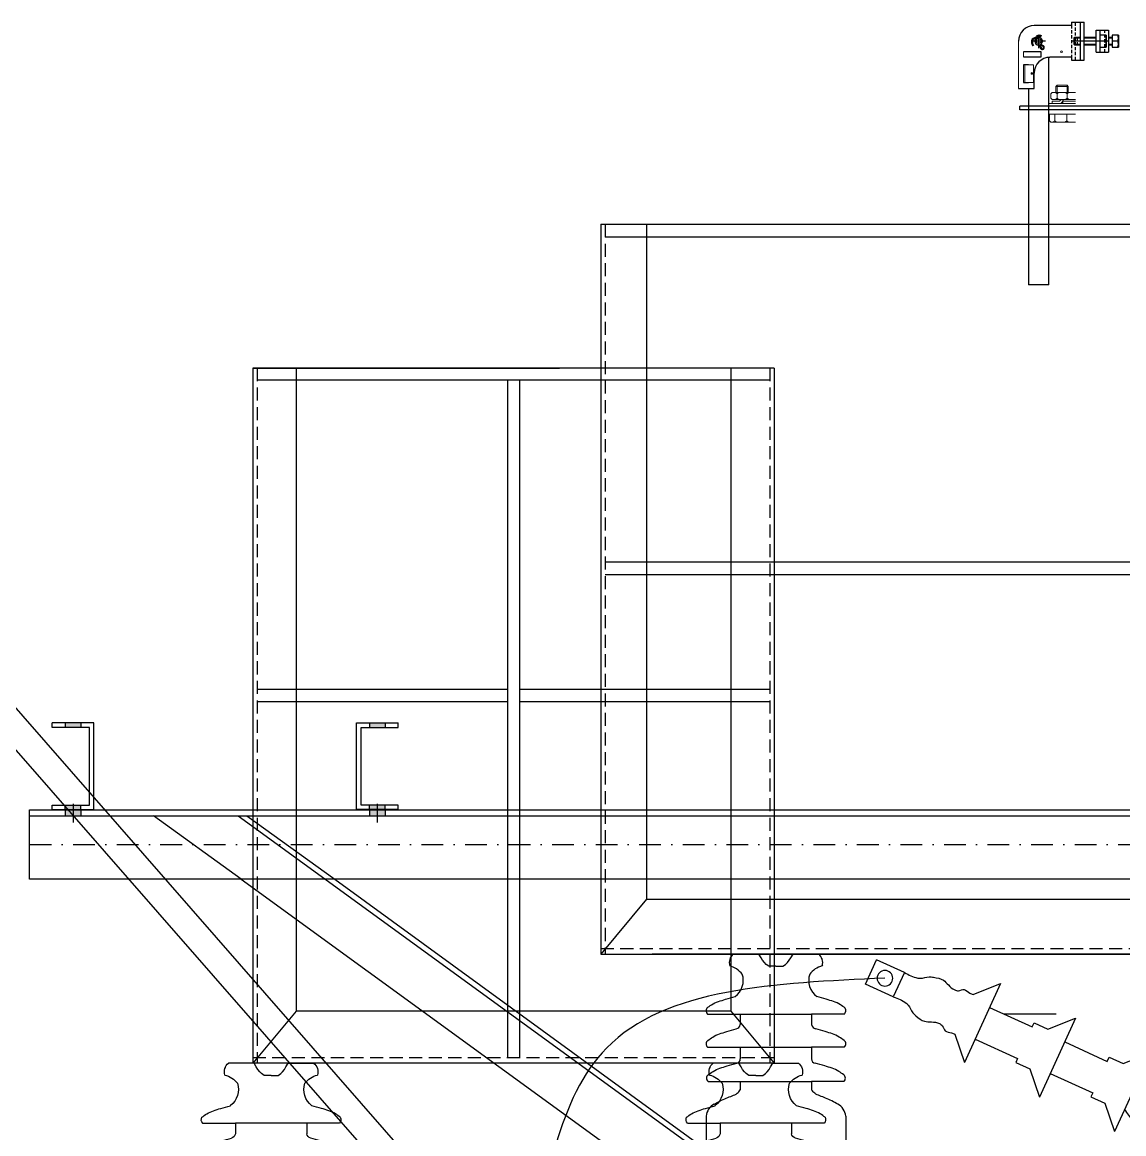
# Model space of a CAD drawing. Header units: metres. Extents: x -423681 to 482285, y -10923 to 168764.
# Drawn here: x -1456 to -188, y 898 to 2177 of the extents above; entities that cross this region are included whole.
import ezdxf

# ---------------------------------------------------------------- set-up
doc = ezdxf.new("R2010")
doc.units = ezdxf.units.M
for name, pattern in [('CENTER', [2, 1.25, -0.25, 0.25, -0.25]), ('DASHDOT', [1, 0.5, -0.25, 0, -0.25]), ('DASHED', [0.75, 0.5, -0.25]), ('HIDDEN', [0.375, 0.25, -0.125])]:
    doc.linetypes.add(name, pattern=pattern)
doc.layers.add('AUDIT_I_210928151137-0', color=6, linetype='Continuous', lineweight=20)
for name, color, linetype in [('BAO', 7, 'Continuous'), ('DANTRAM', 7, 'Continuous'), ('dt', 6, 'CENTER'), ('LOPHAN', 2, 'Continuous'), ('nd', 1, 'HIDDEN'), ('nm', 5, 'Continuous')]:
    doc.layers.add(name, color=color, linetype=linetype)
doc.linetypes.add('TRACKS', pattern='A,0.15,[130,ltypeshp.shx,S=0.25,R=0,X=0,Y=0],0.15', length=0.3)

# ---------------------------------------------------------------- blocks, each defined once
blk = doc.blocks.new('ssaaads')
at = {"color": 30}
for p, q in [((764154.7, -242113.1), (764154.7, -242077.8)), ((764154.7, -242077.8), (764185.4, -242077.8)), ((764185.4, -242113.1), (764185.4, -242077.8)), ((764185.4, -242113.1), (764154.7, -242113.1)), ((763752.1, -242157.3), (763764.9, -242129.3)), ((763797.1, -242144.1), (763764.9, -242129.3)), ((764542.4, -242144.1), (764574.5, -242129.3)), ((764587.3, -242157.3), (764574.5, -242129.3)), ((763797.1, -242144.1), (763784.2, -242172)), ((764542.4, -242144.1), (764555.2, -242172)), ((763784.2, -242172), (763752.1, -242157.3)), ((763907.7, -242156.8), (763866.1, -242247.5)), ((763876, -242169.4), (763907.7, -242156.8)), ((764463.4, -242169.4), (764431.7, -242156.8)), ((764431.7, -242156.8), (764473.3, -242247.5)), ((764555.2, -242172), (764587.3, -242157.3)), ((763895, -242184.3), (763943.9, -242206.7)), ((764444.4, -242184.3), (764395.5, -242206.7)), ((763943.9, -242206.7), (763946.1, -242202)), ((763946.1, -242202), (763962.2, -242209.3)), ((763993.9, -242196.7), (763952.4, -242287.4)), ((763962.2, -242209.3), (763993.9, -242196.7)), ((764144.9, -242195.5), (764120.2, -242219)), ((764195.2, -242195.5), (764219.9, -242219)), ((764377.2, -242209.3), (764345.5, -242196.7)), ((764345.5, -242196.7), (764387, -242287.4)), ((764393.3, -242202), (764377.2, -242209.3)), ((764395.5, -242206.7), (764393.3, -242202)), ((763855, -242215.2), (763866.1, -242247.5)), ((764484.4, -242215.2), (764473.3, -242247.5)), ((763878.4, -242220.6), (763927.3, -242243)), ((763981.4, -242223.9), (764030.3, -242246.3)), ((764219.9, -242219), (764120.2, -242219)), ((764149.8, -242219), (764149.8, -242272.8)), ((764189.6, -242219), (764189.6, -242272.8)), ((764358, -242223.9), (764309.1, -242246.3)), ((764461, -242220.6), (764412.1, -242243)), ((764080.3, -242236.2), (764038.8, -242326.9)), ((764048.6, -242248.9), (764080.3, -242236.2)), ((764290.8, -242248.9), (764259.1, -242236.2)), ((764259.1, -242236.2), (764300.6, -242326.9)), ((763927.3, -242243), (763925.1, -242247.7)), ((763925.1, -242247.7), (763941.2, -242255.1)), ((764030.3, -242246.3), (764032.5, -242241.5)), ((764032.5, -242241.5), (764048.6, -242248.9)), ((764306.9, -242241.5), (764290.8, -242248.9)), ((764309.1, -242246.3), (764306.9, -242241.5)), ((764414.3, -242247.7), (764398.2, -242255.1)), ((764412.1, -242243), (764414.3, -242247.7)), ((763941.2, -242255.1), (763952.4, -242287.4)), ((763964.8, -242260.1), (764013.7, -242282.5)), ((764374.6, -242260.1), (764325.7, -242282.5)), ((764398.2, -242255.1), (764387, -242287.4)), ((764149.8, -242272.8), (764144.5, -242272.8)), ((764144.5, -242272.8), (764144.5, -242290.5)), ((764189.6, -242272.8), (764194.9, -242272.8)), ((764194.9, -242272.8), (764194.9, -242290.5)), ((764013.7, -242282.5), (764011.5, -242287.3)), ((764011.5, -242287.3), (764027.6, -242294.6)), ((764144.5, -242290.5), (764119.8, -242314)), ((764194.9, -242290.5), (764219.6, -242314)), ((764327.9, -242287.3), (764311.8, -242294.6)), ((764325.7, -242282.5), (764327.9, -242287.3)), ((764027.6, -242294.6), (764038.8, -242326.9)), ((764311.8, -242294.6), (764300.6, -242326.9)), ((764219.6, -242314), (764119.8, -242314)), ((764149.8, -242314), (764149.8, -242367.8)), ((764189.6, -242314), (764189.6, -242367.8)), ((764149.8, -242367.8), (764144.5, -242367.8)), ((764189.6, -242367.8), (764194.9, -242367.8)), ((764144.9, -242466.4), (764125, -242481.1)), ((764155.5, -242467.5), (764136.5, -242483.5)), ((764183.9, -242467.5), (764202.9, -242483.5)), ((764194.5, -242466.4), (764214.4, -242481.1)), ((764125, -242481.1), (764144.5, -242481.7)), ((764136.5, -242483.5), (764155.9, -242482.9)), ((764202.9, -242483.5), (764183.5, -242482.9)), ((764214.4, -242481.1), (764194.9, -242481.7)), ((764145, -242554.1), (764103.2, -242598.3)), ((764145, -242554.1), (764103.2, -242598.3)), ((764145, -242554.1), (764194.4, -242554.1)), ((764194.4, -242554.1), (764145, -242554.1)), ((764194.4, -242554.1), (764236.2, -242598.3)), ((764194.4, -242554.1), (764236.2, -242598.3)), ((764103.2, -242598.3), (764103.2, -242661.2)), ((764103.2, -242598.3), (764103.2, -242661.2)), ((764236.2, -242598.3), (764236.2, -242661.2)), ((764236.2, -242598.3), (764236.2, -242661.2)), ((764103.2, -242661.2), (764099.5, -242670)), ((764103.2, -242661.2), (764099.5, -242670)), ((764236.2, -242661.2), (764239.9, -242670)), ((764236.2, -242661.2), (764239.9, -242670)), ((764099.5, -242670), (764099.5, -242699.2)), ((764099.5, -242670), (764099.5, -242699.2)), ((764239.9, -242670), (764239.9, -242699.2)), ((764239.9, -242670), (764239.9, -242699.2)), ((764099.5, -242699.2), (764110.4, -242699.2)), ((764099.5, -242699.2), (764110.4, -242699.2)), ((764110.4, -242699.2), (764229, -242699.2)), ((764229, -242699.2), (764110.4, -242699.2)), ((764239.9, -242699.2), (764229, -242699.2)), ((764239.9, -242699.2), (764229, -242699.2))]:
    blk.add_line(p, q, dxfattribs=at)
for centre in [(764170.1, -242095.5), (763774.6, -242150.7), (764564.8, -242150.7)]:
    blk.add_circle(centre, 8.95, dxfattribs=at)
for points, knots in [([(764154.7, -242113.1), (764155.1, -242118.7), (764155.5, -242125.3), (764152.6, -242135), (764147.4, -242139.2), (764145.2, -242148), (764142.7, -242156.5), (764147, -242165.4), (764149.3, -242172.4), (764148.2, -242179.4), (764142, -242183.6), (764145.5, -242190.2), (764145.1, -242194.1), (764144.9, -242195.5)], [0, 0, 0, 0, 16.503905, 19.584289, 29.853915, 34.987918, 46.787508, 54.694613, 64.021993, 68.347885, 75.125882, 82.683191, 86.809498, 86.809498, 86.809498, 86.809498]), ([(764185.4, -242113.1), (764185.1, -242118.7), (764184.6, -242125.3), (764187.5, -242135), (764192.7, -242139.2), (764195, -242148), (764197.4, -242156.5), (764193.1, -242165.4), (764190.8, -242172.4), (764191.9, -242179.4), (764198.1, -242183.6), (764194.6, -242190.2), (764195.1, -242194.1), (764195.2, -242195.5)], [0, 0, 0, 0, 16.503905, 19.584289, 29.853915, 34.987918, 46.787508, 54.694613, 64.021993, 68.347885, 75.125882, 82.683191, 86.809498, 86.809498, 86.809498, 86.809498]), ([(763797.1, -242144.1), (763802, -242146.7), (763807.8, -242149.9), (763817.8, -242151.2), (763823.7, -242148.2), (763832.7, -242149.9), (763841.4, -242151.2), (763847.8, -242158.9), (763853.1, -242163.8), (763860, -242165.7), (763866.4, -242161.9), (763871, -242167.8), (763874.7, -242169), (763876, -242169.4)], [0, 0, 0, 0, 16.503905, 19.584289, 29.853915, 34.987918, 46.787508, 54.694613, 64.021993, 68.347885, 75.125882, 82.683191, 86.809498, 86.809498, 86.809498, 86.809498]), ([(764542.4, -242144.1), (764537.4, -242146.7), (764531.6, -242149.9), (764521.6, -242151.2), (764515.7, -242148.2), (764506.7, -242149.9), (764498, -242151.2), (764491.6, -242158.9), (764486.3, -242163.8), (764479.4, -242165.7), (764473, -242161.9), (764468.4, -242167.8), (764464.7, -242169), (764463.4, -242169.4)], [0, 0, 0, 0, 16.503905, 19.584289, 29.853915, 34.987918, 46.787508, 54.694613, 64.021993, 68.347885, 75.125882, 82.683191, 86.809498, 86.809498, 86.809498, 86.809498]), ([(763784.2, -242172), (763789.5, -242174), (763795.6, -242176.3), (763803.2, -242183), (763804.9, -242189.5), (763812, -242195.2), (763818.6, -242201), (763828.6, -242200.7), (763835.8, -242201.6), (763841.7, -242205.5), (763843, -242212.9), (763850.5, -242212.5), (763853.8, -242214.5), (763855, -242215.2)], [0, 0, 0, 0, 16.503905, 19.584289, 29.853915, 34.987918, 46.787508, 54.694613, 64.021993, 68.347885, 75.125882, 82.683191, 86.809498, 86.809498, 86.809498, 86.809498]), ([(764555.2, -242172), (764549.9, -242174), (764543.8, -242176.3), (764536.2, -242183), (764534.5, -242189.5), (764527.4, -242195.2), (764520.8, -242201), (764510.8, -242200.7), (764503.6, -242201.6), (764497.7, -242205.5), (764496.4, -242212.9), (764488.9, -242212.5), (764485.6, -242214.5), (764484.4, -242215.2)], [0, 0, 0, 0, 16.503905, 19.584289, 29.853915, 34.987918, 46.787508, 54.694613, 64.021993, 68.347885, 75.125882, 82.683191, 86.809498, 86.809498, 86.809498, 86.809498]), ([(764068.7, -242261.6), (764085.2, -242283.6), (764139.9, -242361.4), (764176.2, -242411.1), (764188, -242480.2), (764190.4, -242526.1), (764190.6, -242554.1)], [0, 0, 0, 0, 49.856645, 119.034045, 180.781689, 256.504116, 256.504116, 256.504116, 256.504116]), ([(764270.7, -242261.6), (764254.2, -242283.6), (764199.5, -242361.4), (764163.2, -242411.1), (764151.4, -242480.2), (764149, -242526.1), (764148.8, -242554.1)], [0, 0, 0, 0, 49.856645, 119.034045, 180.781689, 256.504116, 256.504116, 256.504116, 256.504116]), ([(764050.3, -242301.7), (764053.3, -242306.1), (764056.3, -242310.4), (764061.9, -242318.3), (764064.4, -242321.9), (764068.5, -242327.7), (764102.2, -242375.2), (764104.5, -242378.4), (764105.2, -242379.4), (764106.6, -242381.5), (764107.3, -242382.5), (764109.5, -242385.5), (764110.9, -242387.4), (764114.9, -242393.2), (764117.6, -242397), (764122.5, -242404.4), (764124.8, -242408), (764129, -242415.1), (764130.9, -242418.5), (764133.1, -242423), (764133.7, -242424.1), (764134.6, -242426.1), (764135, -242427), (764135.6, -242428.4), (764135.9, -242429), (764136.3, -242430), (764136.5, -242430.5), (764136.9, -242431.4), (764137.1, -242431.9), (764137.6, -242433.4), (764138, -242434.4), (764139, -242437.4), (764139.7, -242439.5), (764141.5, -242445.9), (764142.6, -242450.4), (764144.5, -242459.8), (764145.3, -242464.7), (764146.3, -242471.9), (764146.6, -242474), (764147.1, -242477.4), (764147.2, -242478.6), (764147.6, -242482.4), (764147.9, -242484.9), (764148.4, -242489.9), (764148.7, -242492.5), (764149.4, -242500), (764149.8, -242505.1), (764150.8, -242520.2), (764151.2, -242530.4), (764151.6, -242545.1), (764151.6, -242549.6), (764151.7, -242554.1)], [19.221874, 19.221874, 19.221874, 19.221874, 45.606508, 45.606508, 67.21882, 67.21882, 80.420944, 80.420944, 86.529015, 86.529015, 92.637087, 92.637087, 104.853231, 104.853231, 129.285519, 129.285519, 153.717806, 153.717806, 178.150094, 178.150094, 186.32468, 186.32468, 192.861047, 192.861047, 197.148528, 197.148528, 200.748647, 200.748647, 204.348767, 204.348767, 211.549006, 211.549006, 225.949485, 225.949485, 254.27256, 254.27256, 282.595634, 282.595634, 294.279768, 294.279768, 300.975445, 300.975445, 314.3668, 314.3668, 327.758154, 327.758154, 354.540864, 354.540864, 408.106282, 408.106282, 431.532673, 431.532673, 431.532673, 431.532673]), ([(764289.1, -242301.7), (764286.1, -242306.1), (764283.1, -242310.4), (764277.5, -242318.3), (764275, -242321.9), (764270.9, -242327.7), (764237.2, -242375.2), (764234.9, -242378.4), (764234.2, -242379.4), (764232.8, -242381.5), (764232.1, -242382.5), (764229.9, -242385.5), (764228.5, -242387.4), (764224.5, -242393.2), (764221.8, -242397), (764216.9, -242404.4), (764214.6, -242408), (764210.4, -242415.1), (764208.5, -242418.5), (764206.3, -242423), (764205.7, -242424.1), (764204.8, -242426.1), (764204.4, -242427), (764203.8, -242428.4), (764203.5, -242429), (764203.1, -242430), (764202.9, -242430.5), (764202.5, -242431.4), (764202.3, -242431.9), (764201.8, -242433.4), (764201.4, -242434.4), (764200.4, -242437.4), (764199.7, -242439.5), (764197.9, -242445.9), (764196.8, -242450.4), (764194.9, -242459.8), (764194.1, -242464.7), (764193.1, -242471.9), (764192.8, -242474), (764192.3, -242477.4), (764192.2, -242478.6), (764191.8, -242482.4), (764191.5, -242484.9), (764191, -242489.9), (764190.7, -242492.5), (764190, -242500), (764189.6, -242505.1), (764188.6, -242520.2), (764188.2, -242530.4), (764187.8, -242545.1), (764187.8, -242549.6), (764187.7, -242554.1)], [19.221874, 19.221874, 19.221874, 19.221874, 45.606508, 45.606508, 67.21882, 67.21882, 80.420944, 80.420944, 86.529015, 86.529015, 92.637087, 92.637087, 104.853231, 104.853231, 129.285519, 129.285519, 153.717806, 153.717806, 178.150094, 178.150094, 186.32468, 186.32468, 192.861047, 192.861047, 197.148528, 197.148528, 200.748647, 200.748647, 204.348767, 204.348767, 211.549006, 211.549006, 225.949485, 225.949485, 254.27256, 254.27256, 282.595634, 282.595634, 294.279768, 294.279768, 300.975445, 300.975445, 314.3668, 314.3668, 327.758154, 327.758154, 354.540864, 354.540864, 408.106282, 408.106282, 431.532673, 431.532673, 431.532673, 431.532673])]:
    blk.add_open_spline(points, degree=3, knots=knots, dxfattribs=at)
blk = doc.blocks.new('SUKP35_CHIA_PHA')
at = {"color": 1, "ltscale": 250}
blk.add_open_spline([(-462.9, 1077), (-589.3, 1071.4), (-818.6, 1061.4), (-854.6, 841.1), (-870.7, 742.2)], degree=3, knots=[0, 0, 0, 0, 330.396855, 599.215924, 599.215924, 599.215924, 599.215924], dxfattribs=at)
at = {"xscale": -1}
blk.add_blockref('ssaaads', (764101.9, 243227.6), dxfattribs=at)
blk = doc.blocks.new('Su')
h = blk.add_hatch()
h.set_pattern_fill('ANSI31', color=9, scale=50, angle=330, style=0)
h.set_pattern_definition([(15, (285152.72, 989811.7853), (-1.61761903, 6.037036414), [])])
h.paths.add_polyline_path([(12, -19.9), (12, -7), (12, 40), (-12, 40), (-12, -7), (-12, -19.9), (-12, -87.1), (0, -87.1), (12, -87.1)])
at = {"color": 7}
for p, q in [((-47, 318.9), (47, 318.9)), ((-47, 275.3), (47, 275.3)), ((-47, 230.1), (47, 230.1)), ((-48, 119.3), (48, 119.3)), ((-18.7, 112.9), (18.7, 112.9)), ((-18.7, 52.9), (18.7, 52.9)), ((-12, 40), (12, 40))]:
    blk.add_line(p, q, dxfattribs=at)
for points in [[(0, 381.9), (-9.2, 381.9), (-12.7, 384.2), (-15, 386.6), (-17.6, 389.7), (-19.5, 393.1), (-22.5, 397.9), (-56.1, 397.9)], [(0, 381.9), (9.2, 381.9), (12.7, 384.2), (15, 386.6), (17.6, 389.7), (19.5, 393.1), (22.5, 397.9), (56.1, 397.9)], [(-61.2, 383.2), (-61, 382.3)], [(-60.7, 391.7), (-61, 391)], [(60.7, 391.7), (61, 391)], [(61.2, 383.2), (61, 382.3)], [(-90.2, 318.9), (-47, 318.9), (-47, 304.9)], [(90.2, 318.9), (47, 318.9), (47, 304.9)], [(-90.1, 275.3), (-47, 275.3), (-47, 259.7)], [(90.1, 275.3), (47, 275.3), (47, 259.7)], [(-89.9, 230.5), (-89.5, 230.1), (-47, 230.1), (-47, 218.9)], [(89.9, 230.5), (89.5, 230.1), (47, 230.1), (47, 218.9)], [(-92.1, 184.4), (-92.1, 184.4), (-92.1, 119.3), (-48, 119.3), (-48, 112.9), (-18.7, 112.9), (-18.7, 52.9), (-27.4, 47.3), (-27.4, 40), (-12, 40), (-12, -7), (-12, -7), (-12, -19.9), (-12, -19.9), (-12, -87.1), (0, -87.1)], [(92.1, 184.4), (92.1, 184.4), (92.1, 119.3), (48, 119.3), (48, 112.9), (18.7, 112.9), (18.7, 52.9), (27.4, 47.3), (27.4, 40), (12, 40), (12, -7), (12, -7), (12, -19.9), (12, -19.9), (12, -87.1), (0, -87.1)]]:
    blk.add_lwpolyline(points, dxfattribs=at)
for centre, radius, start, end in [((-47.4, 386.7), 14.2, 127.5364, 197.6521), ((47.4, 386.7), 14.2, 342.3479, 52.4636), ((-68.3, 353.1), 30.1, 37.5167, 75.9481), ((68.3, 353.1), 30.1, 104.0519, 142.4833), ((-69.7, 363.2), 26.6, 306.7977, 18.1381), ((69.7, 363.2), 26.6, 161.8619, 233.2023), ((-85.6, 323.5), 6.43, 150.8568, 225.4454), ((85.6, 323.5), 6.43, 314.5546, 29.1432), ((-54.1, 306.3), 7.24, 284.5624, 349.4191), ((54.1, 306.3), 7.24, 190.5809, 255.4376), ((-86.7, 279.5), 5.41, 125.5629, 231.3178), ((86.7, 279.5), 5.41, 308.6822, 54.4371), ((-52.8, 259.8), 5.83, 280.47, 359.5054), ((52.8, 259.8), 5.83, 180.4946, 259.53), ((-86.1, 234.3), 5.41, 125.5629, 231.3178), ((86.1, 234.3), 5.41, 308.6822, 54.4371), ((-71.7, 182.2), 20.5, 118.9215, 173.6295), ((71.7, 182.2), 20.5, 6.3705, 61.0785)]:
    blk.add_arc(centre, radius, start, end, dxfattribs=at)
for points, knots in [([(-91.3, 326.6), (-89.2, 328.2), (-81.8, 333.9), (-68.4, 337.7), (-57.9, 340.7), (-53.7, 341.9)], [0, 0, 0, 0, 7.884741, 27.727513, 40.817824, 40.817824, 40.817824, 40.817824]), ([(91.3, 326.6), (89.2, 328.2), (81.8, 333.9), (68.4, 337.7), (57.9, 340.7), (53.7, 341.9)], [0, 0, 0, 0, 7.884741, 27.727513, 40.817824, 40.817824, 40.817824, 40.817824]), ([(-89.8, 283.9), (-87.7, 285.6), (-80.4, 291.3), (-67, 295.1), (-56.5, 298.1), (-52.3, 299.2)], [0, 0, 0, 0, 7.916254, 27.759026, 40.849337, 40.849337, 40.849337, 40.849337]), ([(89.8, 283.9), (87.7, 285.6), (80.4, 291.3), (67, 295.1), (56.5, 298.1), (52.3, 299.2)], [0, 0, 0, 0, 7.916254, 27.759026, 40.849337, 40.849337, 40.849337, 40.849337]), ([(-89.3, 238.7), (-87.2, 240.3), (-79.8, 246), (-66.5, 249.9), (-55.9, 252.8), (-51.7, 254)], [0, 0, 0, 0, 7.916254, 27.759026, 40.849337, 40.849337, 40.849337, 40.849337]), ([(89.3, 238.7), (87.2, 240.3), (79.8, 246), (66.5, 249.9), (55.9, 252.8), (51.7, 254)], [0, 0, 0, 0, 7.916254, 27.759026, 40.849337, 40.849337, 40.849337, 40.849337]), ([(-81.6, 200.1), (-76.3, 203), (-68.6, 207.2), (-60.3, 210.2), (-57.7, 211.1)], [0, 0, 0, 0, 18.059535, 26.330466, 26.330466, 26.330466, 26.330466]), ([(-57.7, 211.1), (-55.3, 212), (-51.1, 213.8), (-48.3, 217.3), (-47, 218.9)], [0, 0, 0, 0, 7.432946, 13.42364, 13.42364, 13.42364, 13.42364]), ([(57.7, 211.1), (55.3, 212), (51.1, 213.8), (48.3, 217.3), (47, 218.9)], [0, 0, 0, 0, 7.432946, 13.42364, 13.42364, 13.42364, 13.42364]), ([(81.6, 200.1), (76.3, 203), (68.6, 207.2), (60.3, 210.2), (57.7, 211.1)], [0, 0, 0, 0, 18.059535, 26.330466, 26.330466, 26.330466, 26.330466])]:
    blk.add_open_spline(points, degree=3, knots=knots, dxfattribs=at)
blk = doc.blocks.new('Chỗ thao tác CD (loại đơn)')
at = {"layer": 'BAO', "color": 8, "linetype": 'DASHED', "ltscale": 30}
for p, q in [((-784.7, 1944.8), (-784.7, 1104.8)), ((-789.9, 1111.1), (827.1, 1111.1))]:
    blk.add_line(p, q, dxfattribs=at)
at = {"layer": 'DANTRAM', "color": 1}
for p, q in [((-789.9, 1944.8), (827.1, 1944.8)), ((-784.7, 1930.1), (821.8, 1930.1)), ((-784.7, 1556.3), (11.2, 1556.3)), ((-784.7, 1541.6), (11.2, 1541.6))]:
    blk.add_line(p, q, dxfattribs=at)
at = {"layer": 'DANTRAM'}
for p, q in [((-789.9, 1944.8), (-789.9, 1104.8)), ((-789.9, 1944.8), (-789.9, 1104.8)), ((-737.4, 1944.8), (-737.4, 1167.8)), ((-737.4, 1944.8), (-737.4, 1167.8)), ((-737.4, 1167.8), (774.6, 1167.8)), ((-789.9, 1104.8), (827.1, 1104.8))]:
    blk.add_line(p, q, dxfattribs=at)
at = {"layer": 'DANTRAM', "linetype": 'Continuous'}
blk.add_line((612.9, 1104.8), (-730.8, 1104.8), dxfattribs=at)
at = {"layer": 'LOPHAN', "linetype": 'TRACKS'}
blk.add_line((-737.4, 1167.8), (-789.9, 1104.8), dxfattribs=at)
at = {"ltscale": 125, "xscale": 0.8731800000064533, "yscale": 0.8731800000064533, "zscale": 0.8731800000064533}
blk.add_blockref('Su', (-588.3, 757.3), dxfattribs=at)
blk = doc.blocks.new('TUBV_NHANH')
blk.add_blockref('Chỗ thao tác CD (loại đơn)', (0, 0))
blk = doc.blocks.new('TUBV_NHANHKEP')
at = {"layer": 'AUDIT_I_210928151137-0', "lineweight": 9}
blk.add_hatch(color=2, dxfattribs=at).paths.add_polyline_path([(-292.8, 2118.3, 1), (-294.8, 2118.3, 1)])
at = {"color": 2}
for p, q in [((-248.2, 2177.2), (-248.2, 2173.6)), ((-248.2, 2177.2), (-233.7, 2177.2)), ((-238.1, 2177.2), (-238.1, 2133.7)), ((-248.2, 2173.6), (-291.2, 2173.6)), ((-220, 2142.6), (-220, 2168.2)), ((-220, 2168.2), (-205.5, 2168.2)), ((-215.6, 2168.2), (-215.6, 2142.6)), ((-208.4, 2162.3), (-215.6, 2162.3)), ((-208.4, 2162.3), (-208.4, 2148.5)), ((-205.5, 2168.2), (-205.5, 2142.6)), ((-194.3, 2162.3), (-201.5, 2162.3)), ((-201.5, 2162.3), (-201.5, 2148.5)), ((-194.3, 2162.3), (-194.3, 2148.5)), ((-205.5, 2155.4), (-248.2, 2155.4)), ((-244.7, 2159.8), (-245.5, 2159.1)), ((-245.5, 2159.1), (-245.5, 2151.8)), ((-245.5, 2151.8), (-244.7, 2151.1)), ((-238.1, 2159.8), (-244.7, 2159.8)), ((-244.7, 2159.8), (-244.7, 2151.1)), ((-244.7, 2151.1), (-238.1, 2151.1)), ((-220, 2159.8), (-233.7, 2159.8)), ((-233.7, 2151.1), (-220, 2151.1)), ((-201.5, 2159.8), (-205.5, 2159.8)), ((-205.5, 2151.1), (-201.5, 2151.1)), ((-195, 2155.4), (-201.5, 2155.4)), ((-283.2, 2143.1), (-303.5, 2143.1)), ((-303.5, 2137.3), (-283.2, 2137.3)), ((-283.2, 2137.3), (-283.2, 2143.1)), ((-274.5, 2005.9), (-274.5, 2136.8)), ((-248.2, 2136.9), (-273.1, 2136.9)), ((-248.2, 2136.9), (-248.2, 2133.7)), ((-220, 2142.6), (-205.5, 2142.6)), ((-215.6, 2148.5), (-208.4, 2148.5)), ((-201.5, 2148.5), (-194.3, 2148.5)), ((-297.7, 2128.2), (-303.5, 2128.2)), ((-291.2, 2101), (-291.2, 2118.7)), ((-309.4, 2101), (-291.2, 2101)), ((-303.5, 2107.9), (-297.7, 2107.9)), ((-297.7, 2101), (-297.7, 1874.8)), ((-307.7, 2076.5), (-307.7, 2080.5)), ((-307.7, 2076.5), (-307.7, 2080.5)), ((-274.5, 1874.8), (-274.5, 2005.9)), ((-274.5, 1874.8), (-297.7, 1874.8))]:
    blk.add_line(p, q, dxfattribs=at)
at = {"color": 8}
for p, q in [((-284.2, 2148.6), (-284.8, 2151.1)), ((-283.3, 2148.7), (-284.1, 2151.3)), ((-281.7, 2149.7), (-283.7, 2151.5))]:
    blk.add_line(p, q, dxfattribs=at)
at = {"color": 2}
for points in [[(-248.2, 2133.7), (-233.7, 2133.7), (-233.7, 2177.2)], [(-92.7, 2031.2), (-92.7, 2080.5), (-307.7, 2080.5)], [(-96.7, 2031.2), (-96.7, 2076.5), (-307.7, 2076.5)]]:
    blk.add_lwpolyline(points, dxfattribs=at)
at = {"color": 8}
blk.add_circle((-286.1, 2155.6), 2.9, dxfattribs=at)
at = {"color": 2}
for centre, radius, start, end in [((-291.2, 2155.4), 18.1, 90, 180), ((-216.9, 2158.9), 8.55, 336.2227, 23.7773), ((-202.8, 2158.9), 8.55, 336.2227, 23.7773), ((-216.9, 2152), 8.55, 336.2227, 23.7773), ((-202.8, 2152), 8.55, 336.2227, 23.7773), ((-273.1, 2118.7), 18.1, 90, 180)]:
    blk.add_arc(centre, radius, start, end, dxfattribs=at)
at = {"color": 8}
for centre, radius, start, end in [((-286.1, 2155.4), 4.37, 144.3318, 113.3488), ((-281.9, 2148.2), 2.4, 171.1449, 72.3868), ((-281.9, 2148.2), 1.48, 160.9026, 82.5101), ((-280, 2153.9), 3.63, 211.9954, 252.3868)]:
    blk.add_arc(centre, radius, start, end, dxfattribs=at)
for points, knots in [([(-288.1, 2158), (-288.6, 2158.9), (-290, 2161.1), (-285.7, 2163.2), (-283.7, 2162.2), (-282.9, 2161.8)], [0, 0, 0, 0, 2.588396, 6.796344, 9.409175, 9.409175, 9.409175, 9.409175]), ([(-288.1, 2158), (-288.5, 2158.3), (-289.7, 2159.4), (-293.4, 2159), (-294.8, 2154.2), (-293.6, 2151.4), (-292.9, 2149.9)], [0, 0, 0, 0, 1.407929, 4.681523, 9.070352, 13.959504, 13.959504, 13.959504, 13.959504]), ([(-288.9, 2157.4), (-289, 2157.5), (-289, 2157.5), (-289.2, 2157.7), (-289.4, 2157.8), (-289.6, 2157.9), (-289.6, 2158), (-289.8, 2158), (-289.9, 2158.1), (-290.1, 2158.2), (-290.3, 2158.2), (-290.9, 2158.2), (-291.2, 2158.2), (-291.7, 2158), (-291.8, 2157.9), (-292.1, 2157.8), (-292.2, 2157.7), (-292.4, 2157.5), (-292.5, 2157.4), (-292.8, 2156.9), (-293, 2156.5), (-293.3, 2155.6), (-293.3, 2155.1), (-293.3, 2154.2), (-293.3, 2153.7), (-293, 2152.8), (-292.9, 2152.3), (-292.5, 2151.3), (-292.3, 2150.8), (-292, 2150.3)], [0.246306, 0.246306, 0.246306, 0.246306, 0.65444, 0.65444, 1.450858, 1.450858, 2.0006, 2.0006, 2.550341, 2.550341, 3.649824, 3.649824, 5.336114, 5.336114, 6.257121, 6.257121, 7.147047, 7.147047, 8.036972, 8.036972, 10.221881, 10.221881, 12.40679, 12.40679, 14.591699, 14.591699, 16.776608, 16.776608, 19.234325, 19.234325, 19.234325, 19.234325]), ([(-287.3, 2158.4), (-287.4, 2158.7), (-287.5, 2158.8), (-287.7, 2159.2), (-287.9, 2159.5), (-288, 2159.8), (-288.1, 2160), (-288.1, 2160.1), (-288.1, 2160.2), (-288.1, 2160.3), (-288.1, 2160.3), (-288.1, 2160.4), (-288, 2160.4), (-287.9, 2160.6), (-287.8, 2160.7), (-287.5, 2161), (-287.3, 2161.1), (-286.8, 2161.3), (-286.6, 2161.4), (-286.1, 2161.6), (-285.9, 2161.6), (-285.6, 2161.6), (-285.5, 2161.6), (-285.3, 2161.6), (-285.1, 2161.6), (-284.8, 2161.6), (-284.6, 2161.5), (-284.1, 2161.4), (-283.9, 2161.3), (-283.5, 2161.1), (-283.4, 2161), (-283.3, 2161)], [0, 0, 0, 0, 0.670587, 0.670587, 1.814049, 1.814049, 2.745232, 2.745232, 3.295005, 3.295005, 3.843966, 3.843966, 4.392926, 4.392926, 5.55336, 5.55336, 6.713794, 6.713794, 7.874228, 7.874228, 8.804708, 8.804708, 9.406409, 9.406409, 10.008109, 10.008109, 11.211511, 11.211511, 12.414912, 12.414912, 12.964582, 12.964582, 12.964582, 12.964582])]:
    blk.add_open_spline(points, degree=3, knots=knots, dxfattribs=at)
at = {"layer": 'AUDIT_I_210928151137-0', "color": 2, "lineweight": 9}
for p, q in [((-309.4, 2101), (-309.4, 2155.4)), ((-297.7, 2128.2), (-291.8, 2128.2)), ((-291.8, 2128.2), (-291.8, 2107.9)), ((-297.7, 2107.9), (-291.8, 2107.9))]:
    blk.add_line(p, q, dxfattribs=at)
at = {"layer": 'AUDIT_I_210928151137-0', "color": 8, "lineweight": 9}
for p, q in [((-292.9, 2149.9), (-292, 2150.3)), ((-283.3, 2161), (-282.9, 2161.8))]:
    blk.add_line(p, q, dxfattribs=at)
at = {"layer": 'AUDIT_I_210928151137-0', "color": 2}
for p, q in [((-303.5, 2143.1), (-303.5, 2137.3)), ((-303.5, 2128.2), (-303.5, 2107.9)), ((-264.6, 2104.8), (-266.1, 2103.3)), ((-264.6, 2104.8), (-266.1, 2103.3)), ((-266.1, 2103.3), (-252.1, 2103.3)), ((-266.1, 2103.3), (-266.1, 2096.3)), ((-266.1, 2103.3), (-252.1, 2103.3)), ((-266.1, 2103.3), (-266.1, 2096.3)), ((-264.6, 2103.3), (-264.6, 2104.8)), ((-264.6, 2104.8), (-253.1, 2104.8)), ((-264.6, 2103.3), (-264.6, 2104.8)), ((-264.6, 2104.8), (-253.1, 2104.8)), ((-264.6, 2103.3), (-264.6, 2096.3)), ((-264.6, 2103.3), (-264.6, 2096.3)), ((-253.1, 2103.3), (-253.1, 2104.8)), ((-252.1, 2103.3), (-253.1, 2104.8)), ((-253.1, 2103.3), (-253.1, 2104.8)), ((-252.1, 2103.3), (-253.1, 2104.8)), ((-253.1, 2103.3), (-253.1, 2096.3)), ((-253.1, 2103.3), (-253.1, 2096.3)), ((-252.1, 2103.3), (-252.1, 2096.3)), ((-252.1, 2103.3), (-252.1, 2096.3)), ((-270.6, 2096.3), (-272.1, 2094.8)), ((-270.6, 2096.3), (-272.1, 2094.8)), ((-272.1, 2094.8), (-272.1, 2089.8)), ((-272.1, 2094.8), (-272.1, 2089.8)), ((-272.1, 2089.8), (-270.6, 2088.3)), ((-272.1, 2089.8), (-270.6, 2088.3)), ((-270.6, 2096.3), (-243.8, 2096.3)), ((-270.6, 2096.3), (-243.8, 2096.3)), ((-270.6, 2088.3), (-243.8, 2088.3)), ((-270.6, 2088.3), (-243.8, 2088.3)), ((-270.6, 2083.8), (-270.6, 2086.3)), ((-270.6, 2086.3), (-262.1, 2086.3)), ((-270.6, 2083.8), (-270.6, 2086.3)), ((-270.6, 2086.3), (-262.1, 2086.3)), ((-264.6, 2094.8), (-266.6, 2096.3)), ((-264.6, 2094.8), (-266.6, 2096.3)), ((-264.6, 2089.8), (-266.6, 2088.3)), ((-264.6, 2089.8), (-266.6, 2088.3)), ((-264.6, 2094.8), (-263.1, 2096.3)), ((-264.6, 2094.8), (-263.1, 2096.3)), ((-264.6, 2094.8), (-264.6, 2089.8)), ((-264.6, 2094.8), (-264.6, 2089.8)), ((-264.6, 2089.8), (-263.1, 2088.3)), ((-264.6, 2089.8), (-263.1, 2088.3)), ((-262.1, 2086.3), (-260.1, 2088.3)), ((-262.1, 2086.3), (-260.1, 2088.3)), ((-260.6, 2083.8), (-257.3, 2087)), ((-260.6, 2083.8), (-257.3, 2087)), ((-260.1, 2088.3), (-257.3, 2087)), ((-260.1, 2088.3), (-257.3, 2087)), ((-258.1, 2086.3), (-243.8, 2086.3)), ((-258.1, 2086.3), (-258.1, 2083.8)), ((-258.1, 2086.3), (-243.8, 2086.3)), ((-258.1, 2086.3), (-258.1, 2083.8)), ((-253.1, 2094.8), (-255.1, 2096.3)), ((-253.1, 2094.8), (-255.1, 2096.3)), ((-253.1, 2089.8), (-255.1, 2088.3)), ((-253.1, 2089.8), (-255.1, 2088.3)), ((-253.1, 2094.8), (-251.6, 2096.3)), ((-253.1, 2094.8), (-251.6, 2096.3)), ((-253.1, 2094.8), (-253.1, 2089.8)), ((-253.1, 2094.8), (-253.1, 2089.8)), ((-253.1, 2089.8), (-251.1, 2088.3)), ((-253.1, 2089.8), (-251.1, 2088.3)), ((-274.6, 2083.8), (-243.8, 2083.8)), ((-274.6, 2083.8), (-274.6, 2080.5)), ((-274.6, 2083.8), (-243.8, 2083.8)), ((-274.6, 2083.8), (-274.6, 2080.5)), ((-274.6, 2071.4), (-274.6, 2076.5)), ((-274.6, 2071.4), (-274.6, 2076.5)), ((-249.8, 2076.5), (-272.1, 2076.5)), ((-249.8, 2076.5), (-272.1, 2076.5)), ((-274.6, 2071.4), (-243.8, 2071.4)), ((-274.6, 2071.4), (-243.8, 2071.4)), ((-273.5, 2071.4), (-273.6, 2063.8)), ((-273.5, 2071.4), (-273.6, 2063.8)), ((-273.6, 2063.8), (-272.1, 2062.3)), ((-273.6, 2063.8), (-272.1, 2062.3)), ((-272.1, 2062.3), (-243.8, 2062.3)), ((-272.1, 2062.3), (-243.8, 2062.3)), ((-267.6, 2063.8), (-270.1, 2062.3)), ((-267.6, 2063.8), (-270.1, 2062.3)), ((-267.6, 2071.4), (-267.6, 2063.8)), ((-267.6, 2071.4), (-267.6, 2063.8)), ((-267.6, 2063.8), (-265.6, 2062.3)), ((-267.6, 2063.8), (-265.6, 2062.3)), ((-253.6, 2063.8), (-256.1, 2062.3)), ((-253.6, 2063.8), (-256.1, 2062.3)), ((-253.6, 2071.4), (-253.6, 2063.8)), ((-253.6, 2071.4), (-253.6, 2063.8)), ((-253.6, 2063.8), (-251.6, 2062.3)), ((-253.6, 2063.8), (-251.6, 2062.3))]:
    blk.add_line(p, q, dxfattribs=at)
at = {"layer": 'AUDIT_I_210928151137-0', "color": 2, "lineweight": 9, "ltscale": 20}
blk.add_line((-301.8, 2128.2), (-301.8, 2107.9), dxfattribs=at)
at = {"layer": 'AUDIT_I_210928151137-0', "color": 7, "lineweight": 9}
blk.add_circle((-259.8, 2143.3), 1, dxfattribs=at)
at = {"layer": 'AUDIT_I_210928151137-0', "color": 2, "lineweight": 9}
blk.add_circle((-293.8, 2118.3), 1, dxfattribs=at)
at = {"layer": 'BAO', "color": 8, "linetype": 'DASHED', "ltscale": 30}
for p, q in [((-1185.3, 1779.2), (-1185.3, 979.2)), ((-595.3, 1779.2), (-595.3, 979.2)), ((-590.3, 985.2), (-1190.3, 985.2))]:
    blk.add_line(p, q, dxfattribs=at)
at = {"layer": 'DANTRAM', "color": 1}
for p, q in [((-1190.3, 1779.2), (-837.3, 1779.2)), ((-590.3, 1779.2), (-1190.3, 1779.2)), ((-595.3, 1765.2), (-1185.3, 1765.2)), ((-897.3, 1765.2), (-897.3, 985.2)), ((-883.3, 1765.2), (-883.3, 985.2)), ((-897.3, 1409.2), (-1185.3, 1409.2)), ((-595.3, 1409.2), (-883.3, 1409.2)), ((-897.3, 1395.2), (-1185.3, 1395.2)), ((-595.3, 1395.2), (-883.3, 1395.2))]:
    blk.add_line(p, q, dxfattribs=at)
at = {"layer": 'DANTRAM'}
for p, q in [((-1190.3, 1779.2), (-1190.3, 979.2)), ((-1140.3, 1779.2), (-1140.3, 1039.2)), ((-640.3, 1779.2), (-640.3, 1039.2)), ((-590.3, 1779.2), (-590.3, 979.2)), ((-640.3, 1039.2), (-1140.3, 1039.2)), ((-590.3, 979.2), (-1190.3, 979.2))]:
    blk.add_line(p, q, dxfattribs=at)
at = {"layer": 'DANTRAM', "linetype": 'Continuous'}
blk.add_line((-607.4, 979.2), (-1173.3, 979.2), dxfattribs=at)
at = {"layer": 'dt', "color": 8, "ltscale": 20}
for p, q in [((-278.3, 2155.4), (-293.4, 2155.4)), ((-286.1, 2161.9), (-286.1, 2147.4))]:
    blk.add_line(p, q, dxfattribs=at)
at = {"layer": 'LOPHAN', "linetype": 'TRACKS'}
for p, q in [((-1140.3, 1039.2), (-1190.3, 979.2)), ((-640.3, 1039.2), (-590.3, 979.2))]:
    blk.add_line(p, q, dxfattribs=at)
at = {"layer": 'nd', "color": 2, "ltscale": 15}
for p, q in [((-243.8, 2133.7), (-243.8, 2177.2)), ((-248.2, 2173.6), (-248.2, 2136.9)), ((-209.8, 2142.6), (-209.8, 2168.2)), ((-241.6, 2159.8), (-241.6, 2151.1))]:
    blk.add_line(p, q, dxfattribs=at)
at = {"layer": 'nm', "color": 2}
for p, q in [((-245.5, 2159.1), (-238.1, 2159.1)), ((-245.5, 2151.8), (-238.1, 2151.8)), ((-233.7, 2159.1), (-220, 2159.1)), ((-233.7, 2151.8), (-220, 2151.8)), ((-205.5, 2159.1), (-201.5, 2159.1)), ((-205.5, 2151.8), (-201.5, 2151.8))]:
    blk.add_line(p, q, dxfattribs=at)
at = {"ltscale": 125, "xscale": -0.8731800000064533, "yscale": 0.8731800000064533, "zscale": 0.8731800000064533}
for p in [(-1169.2, 631.7), (-611.5, 631.7)]:
    blk.add_blockref('Su', p, dxfattribs=at)
blk = doc.blocks.new('xa do CDLD(2)')
at = {"ltscale": 125}
h = blk.add_hatch(color=8, dxfattribs=at)
h.paths.add_polyline_path([(0, 94.8), (-9, 94.8), (-9, 100.1), (0, 100.1)])
h.paths.add_polyline_path([(9, 100.1), (9, 94.8), (0, 94.8), (0, 100.1)])
h = blk.add_hatch(color=8, dxfattribs=at)
h.paths.add_polyline_path([(0, 5.4), (-9, 5.4), (-9, 0.1), (0, 0.1)])
h.paths.add_polyline_path([(9, 0.1), (9, 5.4), (0, 5.4), (0, 0.1)])
at = {"color": 2}
for p, q in [((-24, 94.8), (-24, 100.1)), ((-24, 0.1), (-24, 5.4))]:
    blk.add_line(p, q, dxfattribs=at)
at = {"color": 8, "ltscale": 125}
for p, q in [((-9, 100.1), (-9, 94.8)), ((9, 100.1), (9, 94.8)), ((-9, 0.1), (-9, 5.4)), ((9, 0.1), (9, 5.4))]:
    blk.add_line(p, q, dxfattribs=at)
at = {"color": 8}
blk.add_line((-20, 0), (20, 0), dxfattribs=at)
at = {"color": 2}
for points in [[(-24, 0.1), (24, 0.1), (24, 100.1), (-24, 100.1)], [(-24, 5.4), (18.7, 5.4), (18.7, 94.8), (-24, 94.8)]]:
    blk.add_lwpolyline(points, dxfattribs=at)
blk = doc.blocks.new('crossarm_brace')
h = blk.add_hatch(color=8)
h.paths.add_polyline_path([(-1388, 1270.9), (-1388, 1263.9), (-1397, 1263.9), (-1397, 1270.9)])
h.paths.add_polyline_path([(-1397, 1263.9), (-1406, 1263.9), (-1406, 1270.9), (-1397, 1270.9)])
h = blk.add_hatch(color=8)
h.paths.add_polyline_path([(-1388, 1270.9), (-1388, 1263.9), (-1397, 1263.9), (-1397, 1270.9)])
h.paths.add_polyline_path([(-1397, 1263.9), (-1406, 1263.9), (-1406, 1270.9), (-1397, 1270.9)])
h = blk.add_hatch(color=8)
h.paths.add_polyline_path([(-1388, 1270.9), (-1388, 1263.9), (-1397, 1263.9), (-1397, 1270.9)])
h.paths.add_polyline_path([(-1397, 1263.9), (-1406, 1263.9), (-1406, 1270.9), (-1397, 1270.9)])
h = blk.add_hatch(color=8)
h.paths.add_polyline_path([(-1388, 1270.9), (-1388, 1263.9), (-1397, 1263.9), (-1397, 1270.9)])
h.paths.add_polyline_path([(-1397, 1263.9), (-1406, 1263.9), (-1406, 1270.9), (-1397, 1270.9)])
h = blk.add_hatch(color=8)
h.paths.add_polyline_path([(-1047, 1270.9), (-1038, 1270.9), (-1038, 1263.9), (-1047, 1263.9)])
h.paths.add_polyline_path([(-1056, 1270.9), (-1047, 1270.9), (-1047, 1263.9), (-1056, 1263.9)])
at = {"color": 2}
for p, q in [((-1557.3, 1495.7), (-278.2, 32.2)), ((-1581.6, 1475.1), (-310.3, 21.1)), ((-1203.5, 1190.9), (-268.9, 511.3)), ((-1096, 1190.9), (-232, 562.4))]:
    blk.add_line(p, q, dxfattribs=at)
at = {"color": 8}
for p, q in [((-1406, 1270.9), (-1406, 1263.9)), ((-1406, 1270.9), (-1406, 1263.9)), ((-1406, 1270.9), (-1406, 1263.9)), ((-1406, 1270.9), (-1406, 1263.9)), ((-1397, 1277.8), (-1397, 1256.1)), ((-1397, 1277.8), (-1397, 1256.1)), ((-1397, 1277.8), (-1397, 1256.1)), ((-1397, 1277.8), (-1397, 1256.1)), ((-1388, 1270.9), (-1388, 1263.9)), ((-1388, 1270.9), (-1388, 1263.9)), ((-1388, 1270.9), (-1388, 1263.9)), ((-1388, 1270.9), (-1388, 1263.9)), ((-1056, 1270.9), (-1056, 1263.9)), ((-1047, 1277.8), (-1047, 1256.1)), ((-1038, 1270.9), (-1038, 1263.9)), ((-1447, 1263.9), (188, 1263.9)), ((-1207.2, 1263.9), (-235.5, 557.5))]:
    blk.add_line(p, q, dxfattribs=at)
at = {"color": 8, "linetype": 'TRACKS', "ltscale": 0.5}
for p, q in [((-1203.5, 1190.9), (-1304.5, 1263.9)), ((-1197, 1263.9), (-1096, 1190.9)), ((-1096, 1190.9), (-1203.5, 1190.9))]:
    blk.add_line(p, q, dxfattribs=at)
at = {"color": 8, "linetype": 'DASHDOT', "ltscale": 50}
blk.add_line((-1447, 1230.9), (188, 1230.9), dxfattribs=at)
at = {"color": 7, "ltscale": 250}
blk.add_line((-266, 1035.5), (-326, 1035.5), dxfattribs=at)
blk.add_line((-266, 1035.5), (-326, 1035.5), dxfattribs=at)
at = {"color": 2}
blk.add_lwpolyline([(-1447, 1270.9), (188, 1270.9), (188, 1190.9), (-1447, 1190.9)], close=True, dxfattribs=at)
at = {"color": 0, "linetype": 'ByBlock'}
blk.add_blockref('xa do CDLD(2)', (-1397, 1270.9), dxfattribs=at)
at = {"color": 0, "linetype": 'ByBlock', "xscale": -1}
blk.add_blockref('xa do CDLD(2)', (-1047, 1270.9), dxfattribs=at)
blk = doc.blocks.new('XA_GIANG_T2')
blk.add_blockref('crossarm_brace', (0, 0))

msp = doc.modelspace()

# ---------------------------------------------------------------- block references
for name in ['TUBV_NHANH', 'TUBV_NHANHKEP', 'XA_GIANG_T2', 'SUKP35_CHIA_PHA']:
    msp.add_blockref(name, (0, 0))

doc.saveas('drawing.dxf')
